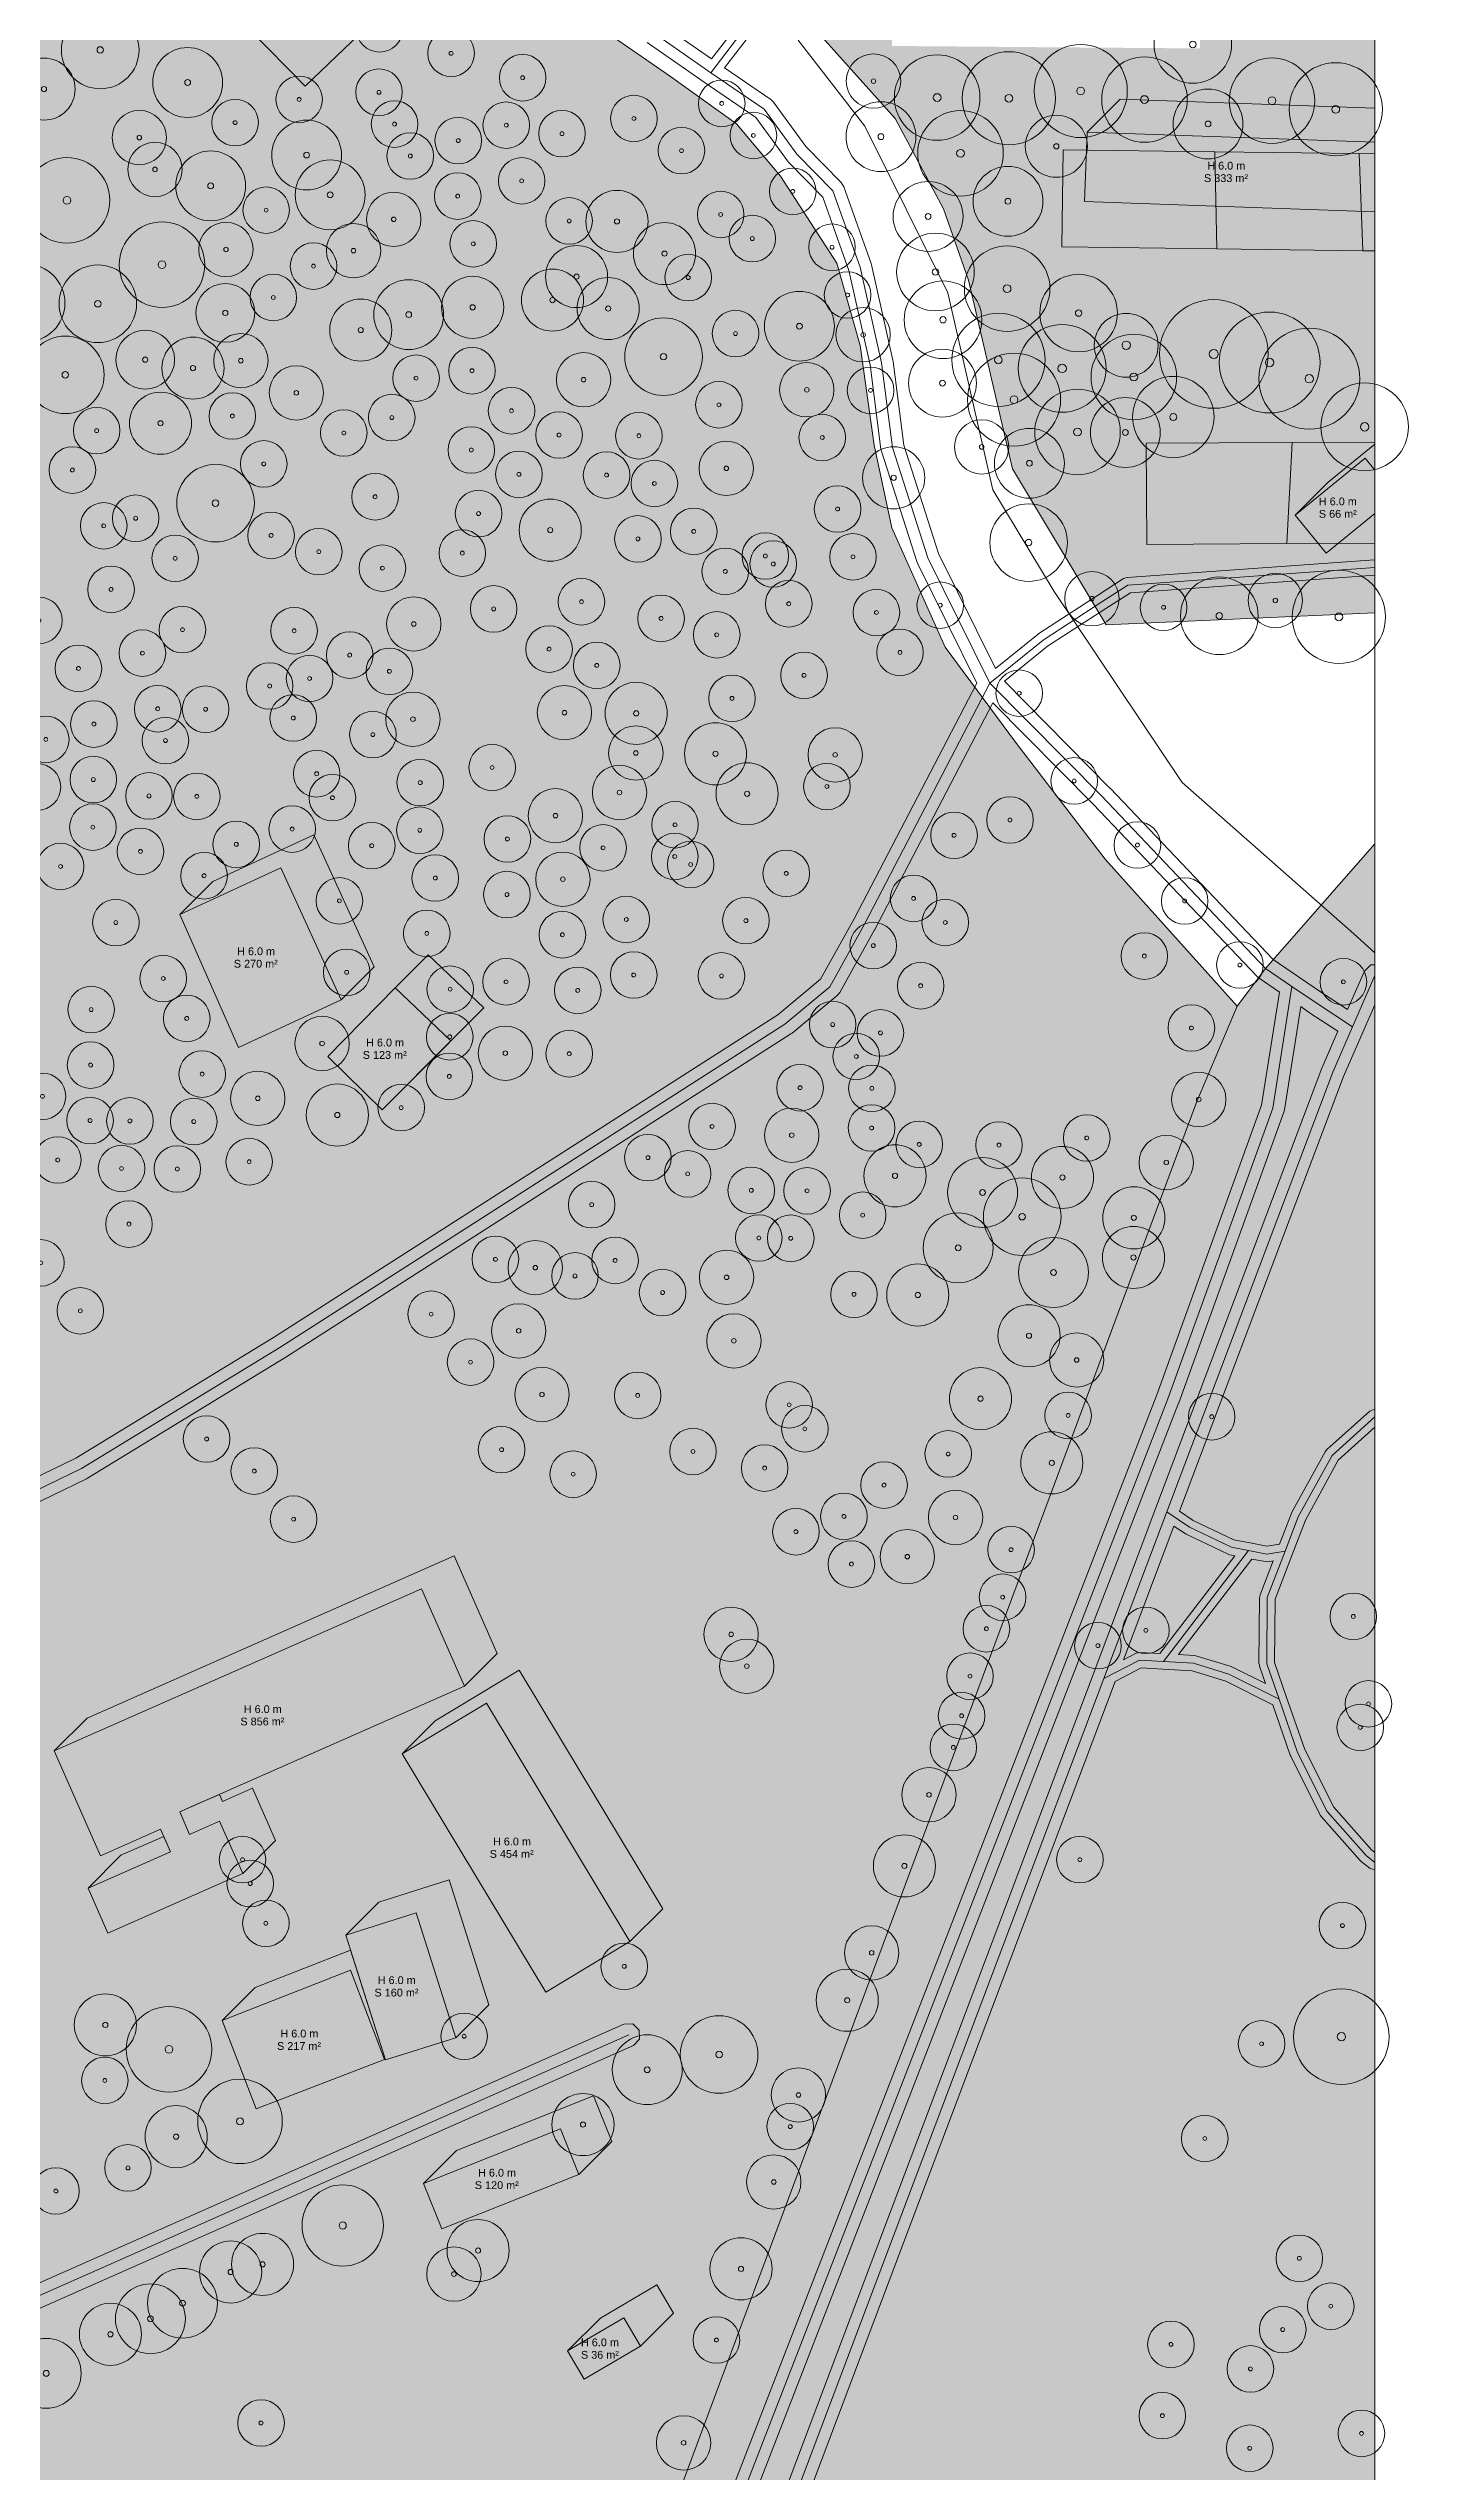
# Model space of a CAD drawing. Header units: metres. Extents: x -6 to 971, y -3 to 1031.
# Drawn here: x 793.9 to 969.1, y 153.6 to 465.8 of the extents above; entities that cross this region are included whole.
import ezdxf

# ---------------------------------------------------------------- set-up
doc = ezdxf.new("R2010")
doc.units = ezdxf.units.M
doc.header["$MEASUREMENT"] = 0
for name, color, linetype, lineweight, true_color in [('TPX_BUILDING_AREAS_TEXT', 7, 'CONTINUOUS', 0, 0x000000), ('TPX_BUILDING_HEIGHTS_TEXT', 7, 'CONTINUOUS', 0, 0x000000), ('TPX_BUILDINGS', 7, 'CONTINUOUS', 0, 0x000000), ('TPX_BUILDINGS_HATCH', 7, 'CONTINUOUS', 0, 0xf0f0f0), ('TPX_BUILDINGS_SHADOWS_HATCH', 7, 'CONTINUOUS', 0, 0x000000), ('TPX_BUILDINGS_SHADOWS_OUTLINES', 7, 'CONTINUOUS', 0, 0x000000), ('TPX_FRAME_PROJECT', 7, 'CONTINUOUS', 0, 0x000000), ('TPX_ROADS_AXES', 7, 'CONTINUOUS', 0, 0x323232), ('TPX_ROADS_CONTOURS', 7, 'CONTINUOUS', 0, 0x646464), ('TPX_VEGETATION_GREEN_SPACES', 7, 'CONTINUOUS', 0, 0x58ba48), ('TPX_VEGETATION_GREEN_SPACES_HATCH', 7, 'CONTINUOUS', 0, 0x58ba48), ('TPX_VEGETATION_TREES_INDIVIDUAL', 7, 'CONTINUOUS', 0, 0x136734), ('TPX_WATERWAYS', 7, 'CONTINUOUS', 0, 0x7aafdf)]:
    doc.layers.add(name, color=color, linetype=linetype, lineweight=lineweight, true_color=true_color)
doc.styles.add('TPX_TEXTE', font='arial.ttf')

# ---------------------------------------------------------------- blocks, each defined once
blk = doc.blocks.new('TREETR004_CR045')
at = {"layer": 'TPX_VEGETATION_TREES_INDIVIDUAL'}
for radius in [4.5, 0.375]:
    blk.add_circle((0, 0, 0.04), radius, dxfattribs=at)
blk = doc.blocks.new('TREETR004_CR050')
at = {"layer": 'TPX_VEGETATION_TREES_INDIVIDUAL'}
for radius in [5, 0.417]:
    blk.add_circle((0, 0, 0.04), radius, dxfattribs=at)
blk = doc.blocks.new('TREETR003_CR040')
at = {"layer": 'TPX_VEGETATION_TREES_INDIVIDUAL'}
for radius in [4, 0.333]:
    blk.add_circle((0, 0, 0.04), radius, dxfattribs=at)
blk = doc.blocks.new('TREETR003_CR038')
at = {"layer": 'TPX_VEGETATION_TREES_INDIVIDUAL'}
for radius in [3.79, 0.333]:
    blk.add_circle((0, 0, 0.04), radius, dxfattribs=at)
blk = doc.blocks.new('TREETR005_CR054')
at = {"layer": 'TPX_VEGETATION_TREES_INDIVIDUAL'}
for radius in [5.44, 0.458]:
    blk.add_circle((0, 0, 0.04), radius, dxfattribs=at)
blk = doc.blocks.new('TREETR003_CR035')
at = {"layer": 'TPX_VEGETATION_TREES_INDIVIDUAL'}
for radius in [3.5, 0.292]:
    blk.add_circle((0, 0, 0.04), radius, dxfattribs=at)
blk = doc.blocks.new('TREETR006_CR070')
at = {"layer": 'TPX_VEGETATION_TREES_INDIVIDUAL'}
for radius in [7, 0.583]:
    blk.add_circle((0, 0, 0.04), radius, dxfattribs=at)
blk = doc.blocks.new('TREETR005_CR052')
at = {"layer": 'TPX_VEGETATION_TREES_INDIVIDUAL'}
for radius in [5.24, 0.458]:
    blk.add_circle((0, 0, 0.04), radius, dxfattribs=at)
blk = doc.blocks.new('TREETR005_CR065')
at = {"layer": 'TPX_VEGETATION_TREES_INDIVIDUAL'}
for radius in [6.5, 0.542]:
    blk.add_circle((0, 0, 0.04), radius, dxfattribs=at)
blk = doc.blocks.new('TREETR005_CR060')
at = {"layer": 'TPX_VEGETATION_TREES_INDIVIDUAL'}
for radius in [6, 0.5]:
    blk.add_circle((0, 0, 0.04), radius, dxfattribs=at)
blk = doc.blocks.new('TREETR005_CR057')
at = {"layer": 'TPX_VEGETATION_TREES_INDIVIDUAL'}
for radius in [5.65, 0.542]:
    blk.add_circle((0, 0, 0.04), radius, dxfattribs=at)
blk = doc.blocks.new('TREETR003_CR030')
at = {"layer": 'TPX_VEGETATION_TREES_INDIVIDUAL'}
for radius in [3, 0.25]:
    blk.add_circle((0, 0, 0.04), radius, dxfattribs=at)
blk = doc.blocks.new('TREETR005_CR041')
at = {"layer": 'TPX_VEGETATION_TREES_INDIVIDUAL'}
for radius in [4.11, 0.542]:
    blk.add_circle((0, 0, 0.04), radius, dxfattribs=at)
blk = doc.blocks.new('TREETR005_CR055')
at = {"layer": 'TPX_VEGETATION_TREES_INDIVIDUAL'}
for radius in [5.51, 0.5]:
    blk.add_circle((0, 0, 0.04), radius, dxfattribs=at)
blk = doc.blocks.new('TREETR004_CR044')
at = {"layer": 'TPX_VEGETATION_TREES_INDIVIDUAL'}
for radius in [4.37, 0.375]:
    blk.add_circle((0, 0, 0.04), radius, dxfattribs=at)
blk = doc.blocks.new('TREETR005_CR062')
at = {"layer": 'TPX_VEGETATION_TREES_INDIVIDUAL'}
for radius in [6.15, 0.542]:
    blk.add_circle((0, 0, 0.04), radius, dxfattribs=at)

msp = doc.modelspace()

# ---------------------------------------------------------------- hatches: boundary and pattern name
at = {"layer": 'TPX_BUILDINGS_HATCH'}
for points in [[(831.85, 479.88), (819.84, 468.23), (827, 460.93), (839.01, 472.48), (831.85, 479.88)], [(927.7, 455.02), (927.38, 446.08), (964.78, 444.76), (964.78, 453.71), (927.7, 455.02)], [(963.51, 413), (954.51, 405.67), (958.49, 400.77), (964.78, 405.88), (964.78, 411.44), (963.51, 413)], [(823.87, 360.23), (810.87, 354.22), (818.42, 337.07), (831.62, 343.2), (823.87, 360.23)], [(838.58, 344.76), (829.93, 335.89), (836.92, 329.04), (845.75, 337.92), (838.58, 344.76)], [(841.96, 267.3), (794.68, 246.42), (800.64, 232.91), (808.36, 236.33), (809.64, 233.42), (799.03, 228.73), (801.58, 222.95), (818.95, 230.62), (815.97, 237.37), (812.11, 235.67), (810.83, 238.56), (847.5, 254.75), (841.96, 267.3)], [(850.33, 252.59), (839.49, 246.06), (857.97, 215.33), (868.82, 221.85), (850.33, 252.59)], [(841.28, 225.56), (832.23, 222.68), (837.35, 206.6), (846.4, 209.47), (841.28, 225.56)], [(832.84, 218.15), (816.31, 211.69), (820.68, 200.29), (837.21, 206.65), (832.84, 218.15)], [(859.89, 197.73), (842.25, 190.7), (844.59, 184.82), (862.23, 191.84), (859.89, 197.73)], [(868.05, 173.37), (860.78, 169.1), (862.91, 165.46), (870.19, 169.72), (868.05, 173.37)]]:
    msp.add_hatch(color=256, dxfattribs=at).paths.add_polyline_path(points)
at = {"layer": 'TPX_BUILDINGS_SHADOWS_HATCH'}
for points in [[(931.94, 459.26), (927.7, 455.02), (964.78, 453.71), (964.78, 458.1), (931.94, 459.26)], [(958.75, 409.92), (954.51, 405.67), (963.51, 413), (964.78, 411.44), (964.78, 414.82), (958.75, 409.92)], [(815.11, 358.47), (810.87, 354.22), (823.87, 360.23), (831.62, 343.2), (835.86, 347.44), (828.11, 364.47), (815.11, 358.47)], [(841.15, 333.29), (836.92, 329.04), (841.16, 333.28), (850, 342.16), (842.82, 349), (838.58, 344.76), (845.75, 337.92), (841.15, 333.29)], [(798.92, 250.66), (794.68, 246.42), (841.96, 267.3), (847.5, 254.75), (851.74, 258.99), (846.2, 271.54), (798.92, 250.66)], [(843.73, 250.3), (839.49, 246.06), (850.33, 252.59), (868.82, 221.85), (873.07, 226.09), (854.57, 256.83), (843.73, 250.3)], [(813.06, 239.54), (810.83, 238.56), (812.11, 235.67), (815.97, 237.37), (818.95, 230.62), (823.19, 234.86), (820.21, 241.62), (816.35, 239.91), (815.95, 240.82), (813.06, 239.54)], [(803.27, 232.98), (799.03, 228.73), (809.64, 233.42), (808.77, 235.4), (803.27, 232.98)], [(836.47, 226.92), (832.23, 222.68), (841.28, 225.56), (846.4, 209.47), (850.64, 213.72), (845.52, 229.8), (836.47, 226.92)], [(820.55, 215.93), (816.31, 211.69), (832.84, 218.15), (837.21, 206.65), (837.31, 206.74), (832.85, 220.74), (820.55, 215.93)], [(846.49, 194.95), (842.25, 190.7), (859.89, 197.73), (862.23, 191.84), (866.47, 196.09), (864.13, 201.97), (846.49, 194.95)], [(865.02, 173.34), (860.78, 169.1), (868.05, 173.37), (870.19, 169.72), (874.44, 173.96), (872.3, 177.61), (865.02, 173.34)]]:
    msp.add_hatch(color=256, dxfattribs=at).paths.add_polyline_path(points)
at = {"layer": 'TPX_VEGETATION_GREEN_SPACES_HATCH'}
h = msp.add_hatch(color=256, dxfattribs=at)
h.paths.add_polyline_path([(800.84, 804.75), (718.07, 601.77), (729.94, 577.31), (745.19, 549.45), (750.25, 530.28), (756.51, 518.82), (763.82, 511.06), (776.15, 502.97), (791.61, 496.59), (804.59, 494.54), (816.07, 494.02), (844.04, 493.08), (859.86, 489.78), (873.46, 484.31), (883.43, 478.59), (902.97, 456.75), (909.21, 445.14), (912.43, 435.93), (918.11, 411.61), (930.15, 391.51), (964.78, 393.09), (964.78, 402.06), (953.42, 401.99), (935.38, 401.89), (935.3, 414.92), (954.13, 415.02), (964.78, 415.07), (964.78, 439.71), (963.21, 439.73), (944.43, 439.97), (924.44, 440.23), (924.6, 452.73), (944.17, 452.48), (962.74, 452.25), (964.78, 452.22), (964.78, 466.93), (949.61, 467.07), (949.93, 500.54), (964.78, 500.39), (964.78, 513.06), (951.24, 513.16), (951.5, 548.71), (964.78, 548.61), (964.78, 565.3), (952.32, 565.37), (952.64, 598.52), (964.78, 598.36), (964.78, 656.57), (964.48, 650.55), (956.99, 640.17), (942.89, 631.01), (928.84, 626.88), (912.11, 627.81), (896.07, 629.96), (880.74, 638.16), (872.23, 649.11), (867.7, 664.25), (867.9, 767.26), (873.35, 766.63), (873.52, 784.63), (880.53, 785.73), (884.63, 790.33), (887.93, 794.4), (892.34, 797.56), (898.83, 801.71), (907.78, 805.84), (917.21, 807.56), (927.3, 807.93), (935.4, 805.67), (942.14, 802.09), (947.66, 798.01), (951.84, 793.96), (959.53, 784.2), (964.78, 774.65), (964.78, 969.11), (960.99, 972.53), (961.92, 1022.85), (957.31, 1022.85), (957.38, 1017.67), (941.38, 1009.21), (934.59, 1022.85), (929, 1022.85), (935.19, 1005.95), (942.71, 991.99), (951.99, 967.87), (957.82, 952.7), (961.54, 931.83), (962.35, 921.42), (963.65, 904.63), (961.28, 876.48), (960.03, 861.11), (959.45, 842.38), (958.53, 812.41), (800.84, 804.75)])
h.paths.add_polyline_path([(766.29, 519.99), (766.63, 564.73), (790.02, 564.55), (816.47, 564.36), (816.56, 575.68), (786.21, 575.92), (786.55, 620.29), (816.91, 620.06), (890.16, 619.49), (889.27, 504.24), (815.75, 504.82), (815.86, 519.61), (789.93, 519.81), (766.29, 519.99)], flags=16)
h.paths.add_polyline_path([(811.67, 672.43), (835.32, 672.46), (860.8, 672.5), (860.87, 630.36), (835.81, 630.32), (811.74, 630.27), (811.67, 672.43)], flags=16)
h.paths.add_polyline_path([(833.74, 723.22), (858.8, 723.31), (858.96, 686.05), (833.89, 685.96), (833.74, 723.22)], flags=16)
h.paths.add_polyline_path([(902.59, 466.12), (902.86, 501.53), (923.06, 501.37), (942.53, 501.22), (942.25, 465.8), (922.79, 465.95), (902.59, 466.12)], flags=16)
h.paths.add_polyline_path([(908.74, 514.98), (909.29, 549.74), (928.56, 549.45), (945.55, 549.19), (945.01, 514.41), (928.23, 514.67), (908.74, 514.98)], flags=16)
for points in [[(579.28, 100.82), (560.86, 3.47), (572.24, 0), (835.32, 0), (843.61, 42.18), (866.65, 128.06), (941.82, 330.11), (947.05, 342.39), (930.01, 361.35), (918.49, 376.39), (909.42, 388.64), (902.55, 404.03), (900.29, 414.66), (898.48, 427.53), (895.45, 438.15), (888.23, 449.36), (882.56, 456.1), (874.06, 462.2), (866.7, 467.23), (858.8, 470.47), (849.22, 474.15), (841.61, 476.16), (827.8, 477.23), (810.37, 478.26), (792.15, 480.71), (778.56, 484.36), (767.41, 489.49), (753.68, 497.52), (745.63, 503.22), (740.29, 508.21), (736.78, 517.99), (730.88, 534.74), (723.44, 551.53), (717.3, 559.62), (710.98, 567.1), (705.48, 570.68), (701.95, 566.81), (673.03, 500.26), (637.57, 424.2), (625.09, 399.92), (614.9, 384.61), (600.45, 367.16), (609.32, 365.78), (616.83, 367.92), (623.97, 368.96), (632.4, 363.36), (639.8, 358), (646.74, 357.99), (650.39, 358.16), (648.64, 343.2), (637.44, 318.75), (601, 177.65), (579.28, 100.82)], [(924.6, 452.73), (924.44, 440.23), (944.43, 439.97), (944.17, 452.48), (924.6, 452.73)], [(962.74, 452.25), (944.17, 452.48), (944.43, 439.97), (963.21, 439.73), (962.74, 452.25)], [(964.78, 452.22), (962.74, 452.25), (963.21, 439.73), (964.78, 439.71), (964.78, 452.22)], [(954.13, 415.02), (935.3, 414.92), (935.38, 401.89), (953.42, 401.99), (954.13, 415.02)], [(954.13, 415.02), (953.42, 401.99), (964.78, 402.06), (964.78, 415.07), (954.13, 415.02)], [(843.61, 42.18), (835.32, 0), (964.78, 0), (964.78, 363.32), (950.7, 347.24), (947.05, 342.39), (941.82, 330.11), (866.65, 128.06), (843.61, 42.18)]]:
    msp.add_hatch(color=256, dxfattribs=at).paths.add_polyline_path(points)

# ---------------------------------------------------------------- linework, layer by layer
at = {"layer": 'TPX_BUILDINGS', "elevation": 0.04}
for points in [[(831.85, 479.88), (819.84, 468.23), (827, 460.93), (839.01, 472.48)], [(927.7, 455.02), (927.38, 446.08), (964.78, 444.76), (964.78, 453.71)], [(963.51, 413), (954.51, 405.67), (958.49, 400.77), (964.78, 405.88), (964.78, 411.44)], [(823.87, 360.23), (810.87, 354.22), (818.42, 337.07), (831.62, 343.2)], [(838.58, 344.76), (829.93, 335.89), (836.92, 329.04), (845.75, 337.92)], [(841.96, 267.3), (794.68, 246.42), (800.64, 232.91), (808.36, 236.33), (809.64, 233.42), (799.03, 228.73), (801.58, 222.95), (818.95, 230.62), (815.97, 237.37), (812.11, 235.67), (810.83, 238.56), (847.5, 254.75)], [(850.33, 252.59), (839.49, 246.06), (857.97, 215.33), (868.82, 221.85)], [(841.28, 225.56), (832.23, 222.68), (837.35, 206.6), (846.4, 209.47)], [(832.84, 218.15), (816.31, 211.69), (820.68, 200.29), (837.21, 206.65)], [(859.89, 197.73), (842.25, 190.7), (844.59, 184.82), (862.23, 191.84)], [(868.05, 173.37), (860.78, 169.1), (862.91, 165.46), (870.19, 169.72)]]:
    msp.add_lwpolyline(points, close=True, dxfattribs=at)
at = {"layer": 'TPX_BUILDINGS_SHADOWS_OUTLINES', "elevation": 0.04}
for points in [[(931.94, 459.26), (927.7, 455.02), (964.78, 453.71), (964.78, 458.1)], [(958.75, 409.92), (954.51, 405.67), (963.51, 413), (964.78, 411.44), (964.78, 414.82)], [(815.11, 358.47), (810.87, 354.22), (823.87, 360.23), (831.62, 343.2), (835.86, 347.44), (828.11, 364.47)], [(841.15, 333.29), (836.92, 329.04), (841.16, 333.28), (850, 342.16), (842.82, 349), (838.58, 344.76), (845.75, 337.92)], [(798.92, 250.66), (794.68, 246.42), (841.96, 267.3), (847.5, 254.75), (851.74, 258.99), (846.2, 271.54)], [(843.73, 250.3), (839.49, 246.06), (850.33, 252.59), (868.82, 221.85), (873.07, 226.09), (854.57, 256.83)], [(813.06, 239.54), (810.83, 238.56), (812.11, 235.67), (815.97, 237.37), (818.95, 230.62), (823.19, 234.86), (820.21, 241.62), (816.35, 239.91), (815.95, 240.82)], [(803.27, 232.98), (799.03, 228.73), (809.64, 233.42), (808.77, 235.4)], [(836.47, 226.92), (832.23, 222.68), (841.28, 225.56), (846.4, 209.47), (850.64, 213.72), (845.52, 229.8)], [(820.55, 215.93), (816.31, 211.69), (832.84, 218.15), (837.21, 206.65), (837.31, 206.74), (832.85, 220.74)], [(846.49, 194.95), (842.25, 190.7), (859.89, 197.73), (862.23, 191.84), (866.47, 196.09), (864.13, 201.97)], [(865.02, 173.34), (860.78, 169.1), (868.05, 173.37), (870.19, 169.72), (874.44, 173.96), (872.3, 177.61)]]:
    msp.add_lwpolyline(points, close=True, dxfattribs=at)
at = {"layer": 'TPX_FRAME_PROJECT', "elevation": 0}
msp.add_lwpolyline([(0, 0), (964.78, 0), (964.78, 1022.85), (0, 1022.85)], close=True, dxfattribs=at)
at = {"layer": 'TPX_ROADS_AXES', "elevation": 0.03}
for points in [[(892.91, 480.36), (883.12, 467.71), (879.23, 462.67)], [(961.9, 339.72), (957.19, 342.8), (954.09, 344.91), (950.7, 347.24), (929.58, 369.44), (915.18, 384.01), (907.18, 400.15), (902.63, 414.36), (901.23, 425.28), (898.47, 437.6), (894.95, 447.46), (890.32, 452.18), (886.11, 457.99), (879.23, 462.67), (871.82, 467.84)], [(964.78, 398.93), (932.94, 396.65), (929.59, 394.47), (922.03, 389.57), (915.18, 384.01)], [(915.18, 384.01), (899.03, 352.94), (894.55, 344.9), (888.75, 340.07), (823.71, 298.42), (798.18, 282.83), (789.34, 278.54), (737.39, 262.53), (706.16, 252.05), (663.36, 236.59)], [(954.09, 344.91), (951.64, 329.25), (938.09, 291.79), (881.79, 146.62), (872.68, 119.11), (861.67, 78.43), (846.43, 26.32), (841.45, 0)], [(849.47, 0), (857.71, 40.26), (863.11, 60.11), (881.27, 126.9), (929.87, 255.74), (937.97, 277.22), (959.35, 333.88), (961.9, 339.72), (964.78, 346.32)], [(950.83, 257.66), (950.91, 266.18), (953.2, 272.16), (954.9, 276.6), (959.25, 284.5), (964.78, 289.46)], [(937.97, 277.22), (940.88, 275.26), (946.29, 272.68), (948.5, 272.25), (950.85, 271.79), (953.2, 272.16)], [(948.5, 272.25), (937.52, 257.95)], [(929.87, 255.74), (934.46, 258.13), (937.52, 257.95), (941.39, 257.73), (945.96, 256.33), (952.42, 253.09)], [(964.78, 232.06), (963.64, 232.95), (958.63, 238.61), (954.81, 246.2), (952.42, 253.09), (950.83, 257.66)], [(868.66, 209.84), (717.52, 142.94), (601.19, 94.7), (590.4, 94.03), (581.42, 95.66), (536.66, 111.47)]]:
    msp.add_lwpolyline(points, dxfattribs=at)
at = {"layer": 'TPX_ROADS_CONTOURS', "elevation": 0.03}
for points in [[(882.33, 468.33), (879.33, 464.44), (872.68, 469.07)], [(871.04, 466.56), (878.37, 461.44), (885.05, 456.89), (889.11, 451.3), (889.25, 451.13), (893.65, 446.65), (897.02, 437.18), (899.75, 425.02), (901.14, 414.17), (901.2, 413.9), (905.76, 399.69), (905.84, 399.48), (913.5, 384.03), (897.71, 353.65), (893.37, 345.88), (887.86, 341.28), (822.92, 299.69), (797.46, 284.15), (788.79, 279.94)], [(882.7, 126.44), (931.33, 255.38), (934.68, 257.11), (937.46, 256.95), (941.22, 256.74), (945.58, 255.4), (951.61, 252.38), (953.87, 245.88), (953.92, 245.76), (957.73, 238.16), (957.88, 237.95), (962.89, 232.29), (963.02, 232.17), (964.16, 231.27), (964.78, 231.1), (964.78, 233.33), (964.33, 233.68), (959.46, 239.17), (955.74, 246.6), (953.36, 253.42), (951.84, 257.82), (951.91, 265.99), (954.14, 271.8), (955.81, 276.17), (960.05, 283.87), (964.78, 288.12), (964.78, 290.44), (964.11, 290.21), (958.59, 285.25), (958.38, 284.98), (954.02, 277.08), (953.97, 276.95), (952.48, 273.06), (950.87, 272.81), (948.69, 273.23), (946.6, 273.63), (941.38, 276.13), (939.61, 277.32), (960.74, 333.32), (963.27, 339.12), (964.78, 342.58), (964.78, 347.71), (964.23, 347.72), (963.41, 346.92), (961.23, 341.95), (958.02, 344.05), (954.94, 346.15), (951.68, 348.39), (930.67, 370.48), (930.65, 370.5), (917.06, 384.25), (922.62, 388.76), (930.13, 393.63), (933.27, 395.67), (964.78, 397.92), (964.78, 399.9), (964.71, 399.92), (932.87, 397.64), (932.4, 397.48), (929.05, 395.31), (921.48, 390.41), (921.4, 390.34), (915.92, 385.9), (908.58, 400.71), (904.1, 414.68), (902.72, 425.47), (902.69, 425.61), (899.93, 437.92), (899.88, 438.1), (896.36, 447.96), (896.02, 448.51), (891.47, 453.15), (887.32, 458.87), (886.95, 459.23), (880.98, 463.3), (883.91, 467.1)], [(789.99, 277.19), (798.83, 281.48), (798.96, 281.55), (824.5, 297.14), (824.52, 297.15), (889.56, 338.81), (889.71, 338.92), (895.51, 343.75), (895.86, 344.17), (900.34, 352.21), (900.36, 352.25), (915.56, 381.49), (928.5, 368.4), (949.61, 346.21), (949.85, 346), (952.47, 344.21), (950.18, 329.63), (936.69, 292.31), (880.39, 147.16)], [(883.2, 146.12), (939.49, 291.24), (939.5, 291.28), (953.05, 328.74), (953.12, 329.02), (955.21, 342.34), (956.36, 341.55), (960.01, 339.16), (957.98, 334.48), (957.95, 334.41), (936.57, 277.75), (928.47, 256.27), (879.87, 127.43)], [(719.96, 142.38), (869.27, 208.47), (870.06, 209.3), (870.03, 210.44), (869.2, 211.24), (868.05, 211.21), (718.17, 144.87)]]:
    msp.add_lwpolyline(points, dxfattribs=at)
for points in [[(932.39, 258.18), (938.89, 275.4), (940.32, 274.43), (940.45, 274.35), (945.85, 271.77), (946.09, 271.7), (946.72, 271.57), (937.05, 258.98), (934.51, 259.12), (934, 259.01)], [(939.46, 258.84), (948.92, 271.15), (950.66, 270.81), (951.01, 270.8), (951.65, 270.9), (949.98, 266.54), (949.91, 266.19), (949.83, 257.67), (949.9, 257.51), (949.89, 257.33), (950.67, 255.09), (946.41, 257.22), (946.25, 257.29), (941.69, 258.68), (941.45, 258.73)]]:
    msp.add_lwpolyline(points, close=True, dxfattribs=at)
at = {"layer": 'TPX_VEGETATION_GREEN_SPACES', "elevation": 0}
for points in [[(883.43, 478.59), (902.97, 456.75), (909.21, 445.14), (912.43, 435.93), (918.11, 411.61), (930.15, 391.51), (964.78, 393.09), (964.78, 402.06), (953.42, 401.99), (935.38, 401.89), (935.3, 414.92), (954.13, 415.02), (964.78, 415.07), (964.78, 439.71), (963.21, 439.73), (944.43, 439.97), (924.44, 440.23), (924.6, 452.73), (944.17, 452.48), (962.74, 452.25), (964.78, 452.22), (964.78, 466.93)], [(572.24, 0), (835.32, 0), (843.61, 42.18), (866.65, 128.06), (941.82, 330.11), (947.05, 342.39), (930.01, 361.35), (918.49, 376.39), (909.42, 388.64), (902.55, 404.03), (900.29, 414.66), (898.48, 427.53), (895.45, 438.15), (888.23, 449.36), (882.56, 456.1), (874.06, 462.2), (866.7, 467.23)]]:
    msp.add_lwpolyline(points, dxfattribs=at)
for points in [[(924.6, 452.73), (924.44, 440.23), (944.43, 439.97), (944.17, 452.48)], [(962.74, 452.25), (944.17, 452.48), (944.43, 439.97), (963.21, 439.73)], [(964.78, 452.22), (962.74, 452.25), (963.21, 439.73), (964.78, 439.71)], [(954.13, 415.02), (935.3, 414.92), (935.38, 401.89), (953.42, 401.99)], [(954.13, 415.02), (953.42, 401.99), (964.78, 402.06), (964.78, 415.07)], [(843.61, 42.18), (835.32, 0), (964.78, 0), (964.78, 363.32), (950.7, 347.24), (947.05, 342.39), (941.82, 330.11), (866.65, 128.06)]]:
    msp.add_lwpolyline(points, close=True, dxfattribs=at)
at = {"layer": 'TPX_WATERWAYS', "elevation": 0.01}
for points in [[(890.48, 466.86), (899.07, 455.78), (909.78, 434.29), (915.55, 408.93), (923.48, 395.83), (939.95, 371.19), (962.07, 351.73)], [(962.07, 351.73), (964.78, 349.26)]]:
    msp.add_lwpolyline(points, dxfattribs=at)

# ---------------------------------------------------------------- block references
at = {"layer": 'TPX_VEGETATION_TREES_INDIVIDUAL'}
for name, p in [('TREETR004_CR050', (800.6, 465.6, 0.04)), ('TREETR003_CR030', (836.58, 468.33, 0.04)), ('TREETR004_CR050', (941.32, 466.31, 0.04)), ('TREETR004_CR045', (811.86, 461.41, 0.04)), ('TREETR003_CR030', (845.79, 465.17, 0.04)), ('TREETR005_CR060', (917.63, 459.38, 0.04)), ('TREETR005_CR060', (926.88, 460.31, 0.04)), ('TREETR003_CR040', (793.36, 460.56, 0.04)), ('TREETR003_CR030', (826.22, 459.23, 0.04)), ('TREETR003_CR030', (836.5, 460.15, 0.04)), ('TREETR003_CR030', (855, 462.02, 0.04)), ('TREETR003_CR035', (900.19, 461.59, 0.04)), ('TREETR005_CR055', (908.39, 459.47, 0.04)), ('TREETR005_CR055', (935.09, 459.21, 0.04)), ('TREETR005_CR055', (951.52, 459.06, 0.04)), ('TREETR005_CR060', (959.73, 457.96, 0.04)), ('TREETR003_CR030', (817.97, 456.24, 0.04)), ('TREETR003_CR030', (838.51, 456.05, 0.04)), ('TREETR003_CR030', (869.33, 456.77, 0.04)), ('TREETR003_CR030', (880.65, 458.71, 0.04)), ('TREETR004_CR045', (943.28, 456.07, 0.04)), ('TREETR003_CR035', (805.63, 454.31, 0.04)), ('TREETR004_CR045', (827.18, 452.06, 0.04)), ('TREETR003_CR030', (846.71, 453.92, 0.04)), ('TREETR003_CR030', (852.89, 455.91, 0.04)), ('TREETR003_CR030', (860.07, 454.82, 0.04)), ('TREETR003_CR030', (884.72, 454.58, 0.04)), ('TREETR004_CR045', (901.15, 454.43, 0.04)), ('TREETR005_CR055', (911.4, 452.29, 0.04)), ('TREETR003_CR040', (923.74, 453.19, 0.04)), ('TREETR003_CR035', (807.65, 450.21, 0.04)), ('TREETR003_CR030', (840.53, 451.94, 0.04)), ('TREETR003_CR030', (875.46, 452.63, 0.04)), ('TREETR005_CR055', (796.31, 446.23, 0.04)), ('TREETR004_CR045', (814.82, 448.09, 0.04)), ('TREETR004_CR045', (830.21, 446.93, 0.04)), ('TREETR003_CR030', (846.64, 446.77, 0.04)), ('TREETR003_CR030', (854.88, 448.74, 0.04)), ('TREETR003_CR030', (889.79, 447.38, 0.04)), ('TREETR004_CR045', (917.51, 446.1, 0.04)), ('TREETR003_CR030', (821.97, 444.96, 0.04)), ('TREETR003_CR035', (838.4, 443.78, 0.04)), ('TREETR003_CR030', (860.99, 443.57, 0.04)), ('TREETR003_CR040', (867.15, 443.51, 0.04)), ('TREETR003_CR030', (880.51, 444.4, 0.04)), ('TREETR004_CR045', (907.22, 444.15, 0.04)), ('TREETR005_CR055', (808.56, 437.93, 0.04)), ('TREETR003_CR035', (816.79, 439.9, 0.04)), ('TREETR003_CR030', (848.64, 440.62, 0.04)), ('TREETR003_CR030', (884.59, 441.3, 0.04)), ('TREETR003_CR030', (828.07, 437.75, 0.04)), ('TREETR003_CR035', (833.22, 439.74, 0.04)), ('TREETR003_CR040', (861.95, 436.4, 0.04)), ('TREETR003_CR040', (873.28, 439.36, 0.04)), ('TREETR003_CR030', (894.85, 440.18, 0.04)), ('TREETR004_CR050', (908.17, 436.99, 0.04)), ('TREETR005_CR055', (917.4, 434.85, 0.04)), ('TREETR004_CR050', (791.05, 432.99, 0.04)), ('TREETR004_CR050', (800.29, 432.9, 0.04)), ('TREETR003_CR040', (858.84, 433.37, 0.04)), ('TREETR003_CR030', (876.33, 436.27, 0.04)), ('TREETR003_CR038', (816.71, 431.72, 0.04)), ('TREETR003_CR030', (822.89, 433.71, 0.04)), ('TREETR004_CR045', (840.33, 431.5, 0.04)), ('TREETR003_CR040', (848.56, 432.44, 0.04)), ('TREETR003_CR040', (866.02, 432.28, 0.04)), ('TREETR004_CR045', (890.65, 430, 0.04)), ('TREETR003_CR030', (896.85, 434.03, 0.04)), ('TREETR004_CR050', (909.14, 430.84, 0.04)), ('TREETR004_CR050', (926.61, 431.7, 0.04)), ('TREETR003_CR040', (834.15, 429.51, 0.04)), ('TREETR004_CR050', (873.15, 426.08, 0.04)), ('TREETR003_CR030', (882.42, 429.06, 0.04)), ('TREETR003_CR035', (898.85, 428.9, 0.04)), ('TREETR005_CR060', (916.28, 425.67, 0.04)), ('TREETR005_CR041', (932.74, 427.55, 0.04)), ('TREETR006_CR070', (944.02, 426.43, 0.04)), ('TREETR005_CR065', (951.2, 425.33, 0.04)), ('TREETR004_CR050', (796.1, 423.74, 0.04)), ('TREETR003_CR038', (806.39, 425.69, 0.04)), ('TREETR003_CR040', (812.54, 424.61, 0.04)), ('TREETR003_CR035', (818.71, 425.57, 0.04)), ('TREETR005_CR057', (924.49, 424.57, 0.04)), ('TREETR005_CR055', (933.72, 423.46, 0.04)), ('TREETR005_CR065', (956.32, 423.24, 0.04)), ('TREETR003_CR035', (825.86, 421.42, 0.04)), ('TREETR003_CR030', (841.28, 423.31, 0.04)), ('TREETR003_CR030', (848.48, 424.27, 0.04)), ('TREETR003_CR035', (862.85, 423.11, 0.04)), ('TREETR003_CR035', (891.6, 421.81, 0.04)), ('TREETR003_CR030', (899.81, 421.74, 0.04)), ('TREETR004_CR044', (909.07, 422.67, 0.04)), ('TREETR005_CR060', (918.29, 420.54, 0.04)), ('TREETR003_CR030', (853.57, 419.11, 0.04)), ('TREETR003_CR030', (880.28, 419.88, 0.04)), ('TREETR005_CR055', (926.47, 416.37, 0.04)), ('TREETR005_CR052', (938.81, 418.3, 0.04)), ('TREETR005_CR057', (963.45, 417.04, 0.04)), ('TREETR003_CR030', (800.14, 416.55, 0.04)), ('TREETR003_CR040', (808.36, 417.5, 0.04)), ('TREETR003_CR030', (817.61, 418.43, 0.04)), ('TREETR003_CR030', (831.97, 416.25, 0.04)), ('TREETR003_CR030', (838.15, 418.23, 0.04)), ('TREETR003_CR030', (859.7, 415.99, 0.04)), ('TREETR003_CR030', (869.97, 415.89, 0.04)), ('TREETR003_CR030', (893.59, 415.66, 0.04)), ('TREETR004_CR045', (932.63, 416.31, 0.04)), ('TREETR003_CR030', (848.39, 414.05, 0.04)), ('TREETR003_CR035', (914.12, 414.45, 0.04)), ('TREETR004_CR045', (920.27, 412.34, 0.04)), ('TREETR003_CR030', (797.01, 411.47, 0.04)), ('TREETR004_CR050', (815.45, 407.21, 0.04)), ('TREETR003_CR030', (821.66, 412.26, 0.04)), ('TREETR003_CR030', (854.52, 410.92, 0.04)), ('TREETR003_CR030', (865.81, 410.82, 0.04)), ('TREETR003_CR030', (871.97, 409.74, 0.04)), ('TREETR003_CR035', (881.23, 411.69, 0.04)), ('TREETR003_CR040', (902.79, 410.47, 0.04)), ('TREETR003_CR030', (836, 408.03, 0.04)), ('TREETR003_CR030', (895.56, 406.45, 0.04)), ('TREETR003_CR030', (801.05, 404.28, 0.04)), ('TREETR003_CR030', (805.16, 405.26, 0.04)), ('TREETR003_CR030', (822.6, 403.05, 0.04)), ('TREETR003_CR030', (849.33, 405.86, 0.04)), ('TREETR003_CR040', (858.56, 403.73, 0.04)), ('TREETR003_CR030', (877.04, 403.56, 0.04)), ('TREETR004_CR050', (920.17, 402.12, 0.04)), ('TREETR003_CR030', (810.25, 400.1, 0.04)), ('TREETR003_CR030', (828.75, 400.95, 0.04)), ('TREETR003_CR030', (847.23, 400.77, 0.04)), ('TREETR003_CR030', (869.85, 402.6, 0.04)), ('TREETR003_CR030', (886.26, 400.4, 0.04)), ('TREETR003_CR030', (897.55, 400.29, 0.04)), ('TREETR003_CR030', (836.94, 398.83, 0.04)), ('TREETR003_CR030', (881.1, 398.41, 0.04)), ('TREETR003_CR030', (887.28, 399.37, 0.04)), ('TREETR003_CR030', (801.99, 396.09, 0.04)), ('TREETR003_CR030', (851.27, 393.58, 0.04)), ('TREETR003_CR030', (862.58, 394.5, 0.04)), ('TREETR003_CR030', (889.28, 394.24, 0.04)), ('TREETR003_CR030', (908.79, 394.06, 0.04)), ('TREETR003_CR035', (928.32, 394.89, 0.04)), ('TREETR003_CR030', (937.55, 393.78, 0.04)), ('TREETR004_CR050', (944.73, 392.69, 0.04)), ('TREETR003_CR035', (951.94, 394.67, 0.04)), ('TREETR005_CR060', (960.13, 392.55, 0.04)), ('TREETR003_CR030', (792.71, 392.09, 0.04)), ('TREETR003_CR030', (811.19, 390.9, 0.04)), ('TREETR003_CR030', (825.57, 390.76, 0.04)), ('TREETR003_CR035', (840.98, 391.64, 0.04)), ('TREETR003_CR030', (872.83, 392.35, 0.04)), ('TREETR003_CR030', (900.57, 393.11, 0.04)), ('TREETR003_CR030', (806.03, 387.88, 0.04)), ('TREETR003_CR030', (832.73, 387.63, 0.04)), ('TREETR003_CR030', (858.41, 388.4, 0.04)), ('TREETR003_CR030', (880, 390.24, 0.04)), ('TREETR003_CR030', (903.6, 387.97, 0.04)), ('TREETR003_CR030', (797.79, 385.91, 0.04)), ('TREETR003_CR030', (827.56, 384.61, 0.04)), ('TREETR003_CR030', (837.84, 385.53, 0.04)), ('TREETR003_CR030', (864.55, 386.3, 0.04)), ('TREETR003_CR030', (891.25, 385.02, 0.04)), ('TREETR003_CR030', (822.42, 383.64, 0.04)), ('TREETR003_CR040', (869.63, 380.12, 0.04)), ('TREETR003_CR030', (881.97, 382.05, 0.04)), ('TREETR003_CR030', (918.96, 382.72, 0.04)), ('TREETR003_CR030', (799.78, 378.74, 0.04)), ('TREETR003_CR030', (808.01, 380.71, 0.04)), ('TREETR003_CR030', (814.17, 380.65, 0.04)), ('TREETR003_CR030', (825.46, 379.52, 0.04)), ('TREETR003_CR035', (840.87, 379.37, 0.04)), ('TREETR003_CR035', (860.39, 380.21, 0.04)), ('TREETR003_CR030', (793.59, 376.76, 0.04)), ('TREETR003_CR030', (809, 376.61, 0.04)), ('TREETR003_CR030', (835.71, 377.38, 0.04)), ('TREETR003_CR035', (869.58, 375.01, 0.04)), ('TREETR003_CR040', (879.85, 374.91, 0.04)), ('TREETR003_CR035', (895.26, 374.77, 0.04)), ('TREETR003_CR030', (828.47, 372.34, 0.04)), ('TREETR003_CR030', (851.08, 373.14, 0.04)), ('TREETR003_CR030', (792.51, 370.63, 0.04)), ('TREETR003_CR030', (799.71, 371.59, 0.04)), ('TREETR003_CR030', (806.88, 369.48, 0.04)), ('TREETR003_CR030', (813.04, 369.42, 0.04)), ('TREETR003_CR030', (830.5, 369.25, 0.04)), ('TREETR003_CR030', (841.81, 371.19, 0.04)), ('TREETR003_CR035', (867.48, 369.92, 0.04)), ('TREETR003_CR040', (883.91, 369.76, 0.04)), ('TREETR003_CR030', (894.19, 370.69, 0.04)), ('TREETR003_CR030', (926.04, 371.41, 0.04)), ('TREETR003_CR030', (799.65, 365.46, 0.04)), ('TREETR003_CR035', (859.23, 366.93, 0.04)), ('TREETR003_CR030', (874.63, 365.76, 0.04)), ('TREETR003_CR030', (917.77, 366.38, 0.04)), ('TREETR003_CR030', (805.78, 362.33, 0.04)), ('TREETR003_CR030', (818.12, 363.24, 0.04)), ('TREETR003_CR030', (825.32, 365.21, 0.04)), ('TREETR003_CR030', (835.57, 363.07, 0.04)), ('TREETR003_CR030', (841.76, 365.06, 0.04)), ('TREETR003_CR030', (853.04, 363.93, 0.04)), ('TREETR003_CR030', (865.36, 362.79, 0.04)), ('TREETR003_CR030', (910.57, 364.4, 0.04)), ('TREETR003_CR030', (934.18, 363.15, 0.04)), ('TREETR003_CR030', (795.49, 360.39, 0.04)), ('TREETR003_CR030', (813.97, 359.19, 0.04)), ('TREETR003_CR035', (860.18, 358.75, 0.04)), ('TREETR003_CR030', (874.59, 361.68, 0.04)), ('TREETR003_CR030', (876.64, 360.64, 0.04)), ('TREETR003_CR030', (888.95, 359.5, 0.04)), ('TREETR003_CR030', (843.75, 358.9, 0.04)), ('TREETR003_CR030', (852.98, 356.77, 0.04)), ('TREETR003_CR030', (905.35, 356.27, 0.04)), ('TREETR003_CR030', (802.61, 353.16, 0.04)), ('TREETR003_CR030', (831.4, 355.96, 0.04)), ('TREETR003_CR030', (868.35, 353.56, 0.04)), ('TREETR003_CR030', (883.76, 353.41, 0.04)), ('TREETR003_CR030', (909.43, 353.17, 0.04)), ('TREETR003_CR030', (940.27, 355.94, 0.04)), ('TREETR003_CR030', (842.66, 351.76, 0.04)), ('TREETR003_CR030', (860.12, 351.59, 0.04)), ('TREETR003_CR030', (900.16, 350.19, 0.04)), ('TREETR003_CR030', (832.34, 346.75, 0.04)), ('TREETR003_CR030', (935.07, 348.84, 0.04)), ('TREETR003_CR030', (947.38, 347.7, 0.04)), ('TREETR003_CR030', (808.71, 345.95, 0.04)), ('TREETR003_CR030', (845.67, 344.58, 0.04)), ('TREETR003_CR030', (852.87, 345.53, 0.04)), ('TREETR003_CR030', (862.1, 344.42, 0.04)), ('TREETR003_CR030', (869.31, 346.4, 0.04)), ('TREETR003_CR030', (880.61, 346.29, 0.04)), ('TREETR003_CR030', (906.27, 345.02, 0.04)), ('TREETR003_CR030', (960.71, 345.53, 0.04)), ('TREETR003_CR030', (799.43, 341.95, 0.04)), ('TREETR003_CR030', (811.74, 340.81, 0.04)), ('TREETR003_CR035', (829.17, 337.58, 0.04)), ('TREETR003_CR030', (845.61, 338.45, 0.04)), ('TREETR003_CR030', (894.93, 340.02, 0.04)), ('TREETR003_CR030', (901.08, 338.94, 0.04)), ('TREETR003_CR030', (941.14, 339.58, 0.04)), ('TREETR003_CR030', (799.36, 334.8, 0.04)), ('TREETR003_CR035', (852.78, 336.33, 0.04)), ('TREETR003_CR030', (861, 336.26, 0.04)), ('TREETR003_CR030', (897.97, 335.9, 0.04)), ('TREETR003_CR030', (813.73, 333.64, 0.04)), ('TREETR003_CR030', (845.56, 333.34, 0.04)), ('TREETR003_CR030', (890.74, 331.88, 0.04)), ('TREETR003_CR030', (899.98, 331.8, 0.04)), ('TREETR003_CR030', (793.16, 330.77, 0.04)), ('TREETR003_CR035', (820.89, 330.51, 0.04)), ('TREETR003_CR040', (831.14, 328.36, 0.04)), ('TREETR003_CR030', (839.36, 329.31, 0.04)), ('TREETR003_CR035', (942.08, 330.37, 0.04)), ('TREETR003_CR030', (799.29, 327.65, 0.04)), ('TREETR003_CR030', (804.42, 327.6, 0.04)), ('TREETR003_CR030', (812.64, 327.52, 0.04)), ('TREETR003_CR030', (879.4, 326.88, 0.04)), ('TREETR003_CR035', (889.66, 325.76, 0.04)), ('TREETR003_CR030', (899.94, 326.69, 0.04)), ('TREETR003_CR030', (927.66, 325.4, 0.04)), ('TREETR003_CR030', (795.13, 322.57, 0.04)), ('TREETR003_CR030', (819.78, 322.34, 0.04)), ('TREETR003_CR030', (871.14, 322.87, 0.04)), ('TREETR003_CR030', (906.08, 324.58, 0.04)), ('TREETR003_CR030', (916.35, 324.49, 0.04)), ('TREETR003_CR035', (937.9, 322.24, 0.04)), ('TREETR003_CR030', (803.34, 321.47, 0.04)), ('TREETR003_CR030', (810.53, 321.41, 0.04)), ('TREETR003_CR030', (876.26, 320.78, 0.04)), ('TREETR003_CR030', (884.45, 318.66, 0.04)), ('TREETR003_CR040', (902.96, 320.53, 0.04)), ('TREETR004_CR045', (914.24, 318.38, 0.04)), ('TREETR003_CR040', (924.53, 320.32, 0.04)), ('TREETR003_CR030', (863.89, 316.81, 0.04)), ('TREETR003_CR030', (891.64, 318.59, 0.04)), ('TREETR004_CR050', (919.34, 315.26, 0.04)), ('TREETR003_CR040', (933.72, 315.12, 0.04)), ('TREETR003_CR030', (804.3, 314.31, 0.04)), ('TREETR003_CR030', (885.42, 312.52, 0.04)), ('TREETR003_CR030', (889.53, 312.48, 0.04)), ('TREETR003_CR030', (898.8, 315.46, 0.04)), ('TREETR004_CR045', (911.09, 311.25, 0.04)), ('TREETR003_CR030', (792.95, 309.31, 0.04)), ('TREETR003_CR030', (851.5, 309.77, 0.04)), ('TREETR003_CR030', (866.91, 309.63, 0.04)), ('TREETR004_CR045', (923.38, 308.07, 0.04)), ('TREETR003_CR040', (933.67, 310.01, 0.04)), ('TREETR003_CR035', (856.63, 308.7, 0.04)), ('TREETR003_CR030', (861.75, 307.63, 0.04)), ('TREETR003_CR035', (881.27, 307.45, 0.04)), ('TREETR003_CR040', (905.89, 305.17, 0.04)), ('TREETR003_CR030', (798.03, 303.13, 0.04)), ('TREETR003_CR030', (873.03, 305.48, 0.04)), ('TREETR003_CR030', (897.68, 305.25, 0.04)), ('TREETR003_CR030', (843.22, 302.7, 0.04)), ('TREETR003_CR035', (854.49, 300.55, 0.04)), ('TREETR003_CR040', (920.22, 299.92, 0.04)), ('TREETR003_CR035', (882.21, 299.26, 0.04)), ('TREETR003_CR035', (926.36, 296.8, 0.04)), ('TREETR003_CR030', (848.29, 296.52, 0.04)), ('TREETR003_CR035', (857.5, 292.34, 0.04)), ('TREETR003_CR030', (869.82, 292.23, 0.04)), ('TREETR003_CR030', (889.33, 291.02, 0.04)), ('TREETR003_CR040', (913.98, 291.81, 0.04)), ('TREETR003_CR030', (891.35, 287.93, 0.04)), ('TREETR003_CR030', (925.26, 289.65, 0.04)), ('TREETR003_CR030', (943.75, 289.48, 0.04)), ('TREETR003_CR030', (814.3, 286.62, 0.04)), ('TREETR003_CR030', (852.29, 285.24, 0.04)), ('TREETR003_CR030', (876.94, 285, 0.04)), ('TREETR003_CR030', (909.81, 284.69, 0.04)), ('TREETR003_CR040', (923.15, 283.54, 0.04)), ('TREETR003_CR030', (820.43, 282.48, 0.04)), ('TREETR003_CR030', (861.51, 282.08, 0.04)), ('TREETR003_CR030', (886.17, 282.87, 0.04)), ('TREETR003_CR030', (901.55, 280.68, 0.04)), ('TREETR003_CR030', (825.5, 276.29, 0.04)), ('TREETR003_CR030', (896.38, 276.64, 0.04)), ('TREETR003_CR035', (910.76, 276.51, 0.04)), ('TREETR003_CR030', (890.2, 274.66, 0.04)), ('TREETR003_CR035', (904.55, 271.45, 0.04)), ('TREETR003_CR030', (917.91, 272.35, 0.04)), ('TREETR003_CR030', (897.35, 270.5, 0.04)), ('TREETR003_CR030', (916.82, 266.23, 0.04)), ('TREETR003_CR030', (961.99, 263.75, 0.04)), ('TREETR003_CR035', (881.85, 261.45, 0.04)), ('TREETR003_CR030', (914.73, 262.16, 0.04)), ('TREETR003_CR030', (929.09, 259.98, 0.04)), ('TREETR003_CR030', (935.27, 261.96, 0.04)), ('TREETR003_CR035', (883.87, 257.34, 0.04)), ('TREETR003_CR030', (912.62, 256.05, 0.04)), ('TREETR003_CR030', (911.54, 250.95, 0.04)), ('TREETR003_CR030', (963.94, 252.49, 0.04)), ('TREETR003_CR030', (910.47, 246.87, 0.04)), ('TREETR003_CR030', (962.88, 249.44, 0.04)), ('TREETR003_CR035', (907.34, 240.77, 0.04)), ('TREETR003_CR030', (818.92, 232.41, 0.04)), ('TREETR003_CR040', (904.17, 231.6, 0.04)), ('TREETR003_CR030', (926.77, 232.41, 0.04)), ('TREETR003_CR030', (819.92, 229.33, 0.04)), ('TREETR003_CR030', (821.93, 224.21, 0.04)), ('TREETR003_CR030', (960.59, 223.91, 0.04)), ('TREETR003_CR035', (899.95, 220.4, 0.04)), ('TREETR003_CR030', (868.09, 218.66, 0.04)), ('TREETR003_CR040', (896.81, 214.29, 0.04)), ('TREETR005_CR062', (960.45, 209.6, 0.04)), ('TREETR003_CR040', (801.26, 211.12, 0.04)), ('TREETR005_CR055', (809.45, 207.97, 0.04)), ('TREETR003_CR030', (847.47, 209.65, 0.04)), ('TREETR004_CR045', (871.05, 205.34, 0.04)), ('TREETR004_CR050', (880.31, 207.3, 0.04)), ('TREETR003_CR030', (950.17, 208.68, 0.04)), ('TREETR003_CR030', (801.19, 203.96, 0.04)), ('TREETR005_CR054', (818.6, 198.69, 0.04)), ('TREETR003_CR035', (890.53, 202.09, 0.04)), ('TREETR003_CR040', (810.37, 196.72, 0.04)), ('TREETR003_CR040', (862.77, 198.27, 0.04)), ('TREETR003_CR030', (889.47, 198.01, 0.04)), ('TREETR003_CR030', (942.86, 196.48, 0.04)), ('TREETR003_CR030', (804.17, 192.69, 0.04)), ('TREETR003_CR035', (887.35, 190.88, 0.04)), ('TREETR003_CR030', (794.89, 189.71, 0.04)), ('TREETR005_CR052', (831.83, 185.27, 0.04)), ('TREETR003_CR040', (821.51, 180.26, 0.04)), ('TREETR003_CR040', (849.26, 182.04, 0.04)), ('TREETR003_CR040', (817.39, 179.28, 0.04)), ('TREETR003_CR035', (846.15, 179.01, 0.04)), ('TREETR003_CR040', (883.13, 179.68, 0.04)), ('TREETR003_CR030', (955.04, 181.04, 0.04)), ('TREETR004_CR045', (811.19, 175.25, 0.04)), ('TREETR003_CR040', (801.91, 171.25, 0.04)), ('TREETR004_CR045', (807.06, 173.25, 0.04)), ('TREETR003_CR030', (952.9, 171.86, 0.04)), ('TREETR003_CR030', (959.09, 174.87, 0.04)), ('TREETR003_CR030', (879.96, 170.51, 0.04)), ('TREETR003_CR030', (938.5, 169.95, 0.04)), ('TREETR004_CR045', (793.64, 166.22, 0.04)), ('TREETR003_CR030', (948.74, 166.79, 0.04)), ('TREETR003_CR030', (821.31, 159.82, 0.04)), ('TREETR003_CR030', (937.39, 160.76, 0.04)), ('TREETR003_CR035', (875.73, 157.26, 0.04)), ('TREETR003_CR030', (948.65, 156.57, 0.04)), ('TREETR003_CR030', (963.04, 158.48, 0.04))]:
    msp.add_blockref(name, p, dxfattribs=at)

# ---------------------------------------------------------------- texts
at = {"layer": 'TPX_BUILDING_AREAS_TEXT', "style": 'TPX_TEXTE'}
for s, p in [('S 333 m²', (942.76, 448.59, 0.05)), ('S 66 m²', (957.55, 405.33, 0.05)), ('S 270 m²', (817.8, 347.36, 0.05)), ('S 123 m²', (834.41, 335.6, 0.05)), ('S 856 m²', (818.65, 249.71, 0.05)), ('S 454 m²', (850.76, 232.65, 0.05)), ('S 160 m²', (835.92, 214.78, 0.05)), ('S 217 m²', (823.37, 207.9, 0.05)), ('S 120 m²', (848.84, 189.97, 0.05)), ('S 36 m²', (862.51, 168.11, 0.05))]:
    msp.add_text(s, height=1, dxfattribs=at).set_placement(p)
at = {"layer": 'TPX_BUILDING_HEIGHTS_TEXT', "style": 'TPX_TEXTE'}
for p in [(943.18, 450.19, 0.05), (957.55, 406.93, 0.05), (818.23, 348.96, 0.05), (834.84, 337.2, 0.05), (819.08, 251.31, 0.05), (851.18, 234.25, 0.05), (836.34, 216.38, 0.05), (823.8, 209.5, 0.05), (849.26, 191.57, 0.05), (862.51, 169.71, 0.05)]:
    msp.add_text('H 6.0 m', height=1, dxfattribs=at).set_placement(p)

doc.saveas('drawing.dxf')
